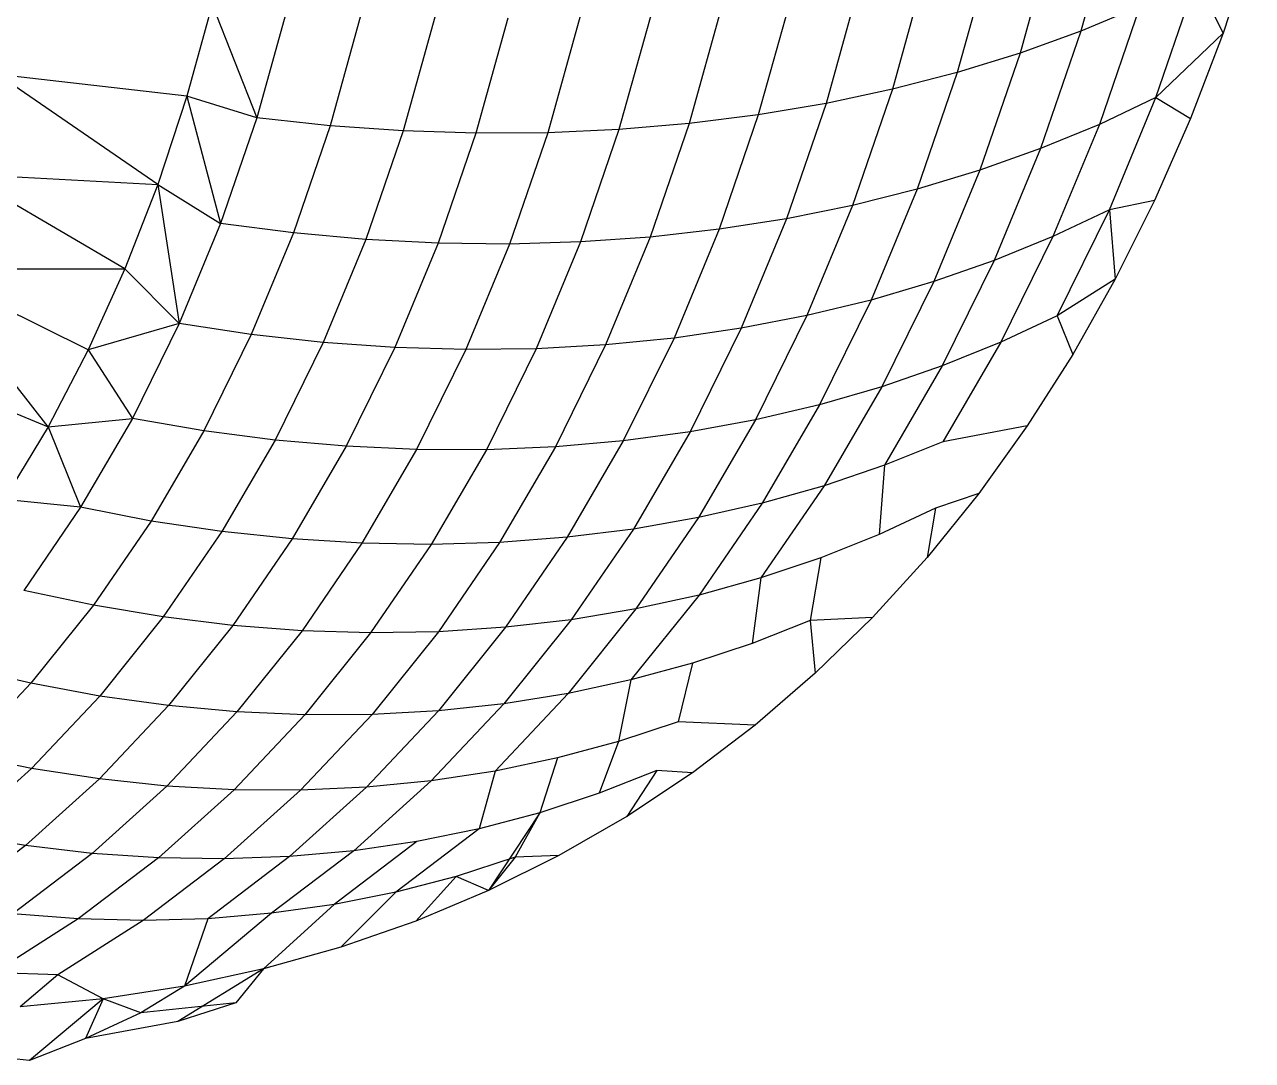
# Model space of a CAD drawing. Header units: inches. Extents: x 17 to 4615, y 5 to 3256.
# Drawn here: x 3235.395 to 3236.285, y 2579.349 to 2580.101 of the extents above; entities that cross this region are included whole.
import ezdxf

# ---------------------------------------------------------------- set-up
doc = ezdxf.new("R2010")
doc.units = ezdxf.units.IN
doc.header["$MEASUREMENT"] = 0

msp = doc.modelspace()

# ---------------------------------------------------------------- linework, layer by layer
for p, q in [((3236.1859, 2580.18565), (3236.16104, 2580.09622)), ((3236.14162, 2580.16935), (3236.11685, 2580.08024)), ((3236.09589, 2580.15483), (3236.07121, 2580.06613)), ((3236.2854, 2580.15907), (3236.2641, 2580.09472)), ((3236.04883, 2580.14214), (3236.02429, 2580.05392)), ((3236.00058, 2580.1313), (3235.97619, 2580.04364)), ((3236.21542, 2580.04795), (3236.24479, 2580.13365)), ((3236.24479, 2580.13365), (3236.2641, 2580.09472)), ((3235.95125, 2580.12233), (3235.92704, 2580.03534)), ((3235.53108, 2580.11554), (3235.51267, 2580.04897)), ((3235.53108, 2580.11554), (3235.56338, 2580.03315)), ((3235.5857, 2580.11333), (3235.56338, 2580.03315)), ((3235.84976, 2580.11011), (3235.82598, 2580.02467)), ((3235.9009, 2580.11527), (3235.87691, 2580.029)), ((3236.20372, 2580.11403), (3236.16104, 2580.09622)), ((3236.20372, 2580.11403), (3236.1744, 2580.02845)), ((3235.63917, 2580.10882), (3235.61653, 2580.02743)), ((3235.69245, 2580.10625), (3235.66949, 2580.02372)), ((3235.7454, 2580.1056), (3235.72216, 2580.02204)), ((3235.79788, 2580.10689), (3235.77436, 2580.02235)), ((3236.16104, 2580.09622), (3236.11685, 2580.08024)), ((3236.16104, 2580.09622), (3236.13178, 2580.01085)), ((3236.21542, 2580.04795), (3236.2641, 2580.09472)), ((3236.2641, 2580.09472), (3236.24039, 2580.03271)), ((3236.11685, 2580.08024), (3236.07121, 2580.06613)), ((3236.11685, 2580.08024), (3236.08769, 2579.99519)), ((3236.07121, 2580.06613), (3236.02429, 2580.05392)), ((3236.07121, 2580.06613), (3236.0422, 2579.98143)), ((3235.4915, 2579.98495), (3235.37536, 2580.06458)), ((3235.51267, 2580.04897), (3235.37536, 2580.06458)), ((3235.51267, 2580.04897), (3235.4915, 2579.98495)), ((3235.56338, 2580.03315), (3235.51267, 2580.04897)), ((3235.51267, 2580.04897), (3235.53714, 2579.95658)), ((3236.02429, 2580.05392), (3235.97619, 2580.04364)), ((3236.02429, 2580.05392), (3235.99544, 2579.96969)), ((3236.21542, 2580.04795), (3236.1744, 2580.02845)), ((3236.18174, 2579.96653), (3236.21542, 2580.04795)), ((3236.21542, 2580.04795), (3236.24039, 2580.03271)), ((3235.97619, 2580.04364), (3235.92704, 2580.03534)), ((3235.97619, 2580.04364), (3235.94754, 2579.95997)), ((3235.56338, 2580.03315), (3235.53714, 2579.95658)), ((3235.61653, 2580.02743), (3235.56338, 2580.03315)), ((3235.92704, 2580.03534), (3235.87691, 2580.029)), ((3235.92704, 2580.03534), (3235.89857, 2579.95231)), ((3236.24039, 2580.03271), (3236.2143, 2579.97312)), ((3235.61653, 2580.02743), (3235.5899, 2579.94971)), ((3235.66949, 2580.02372), (3235.61653, 2580.02743)), ((3235.66949, 2580.02372), (3235.64249, 2579.94497)), ((3235.72216, 2580.02204), (3235.66949, 2580.02372)), ((3235.72216, 2580.02204), (3235.69482, 2579.94226)), ((3235.77436, 2580.02235), (3235.72216, 2580.02204)), ((3235.77436, 2580.02235), (3235.7467, 2579.94164)), ((3235.82598, 2580.02467), (3235.77436, 2580.02235)), ((3235.82598, 2580.02467), (3235.79804, 2579.94312)), ((3235.87691, 2580.029), (3235.82598, 2580.02467)), ((3235.87691, 2580.029), (3235.8487, 2579.94666)), ((3236.1744, 2580.02845), (3236.13178, 2580.01085)), ((3236.1744, 2580.02845), (3236.14076, 2579.94716)), ((3236.13178, 2580.01085), (3236.08769, 2579.99519)), ((3236.13178, 2580.01085), (3236.09822, 2579.92975)), ((3236.08769, 2579.99519), (3236.0422, 2579.98143)), ((3236.08769, 2579.99519), (3236.05425, 2579.91438)), ((3235.35061, 2579.99241), (3235.4915, 2579.98495)), ((3235.46764, 2579.92355), (3235.35061, 2579.99241)), ((3235.4915, 2579.98495), (3235.46764, 2579.92355)), ((3235.4915, 2579.98495), (3235.53714, 2579.95658)), ((3235.4915, 2579.98495), (3235.50704, 2579.88386)), ((3236.0422, 2579.98143), (3235.99544, 2579.96969)), ((3236.0422, 2579.98143), (3236.00891, 2579.90099)), ((3235.99544, 2579.96969), (3235.94754, 2579.95997)), ((3235.99544, 2579.96969), (3235.96232, 2579.88969)), ((3236.2143, 2579.97312), (3236.18174, 2579.96653)), ((3236.2143, 2579.97312), (3236.18586, 2579.91604)), ((3235.94754, 2579.95997), (3235.89857, 2579.95231)), ((3235.94754, 2579.95997), (3235.91463, 2579.88049)), ((3236.18174, 2579.96653), (3236.14076, 2579.94716)), ((3236.14378, 2579.8896), (3236.18174, 2579.96653)), ((3236.18174, 2579.96653), (3236.18586, 2579.91604)), ((3235.53714, 2579.95658), (3235.50704, 2579.88386)), ((3235.5899, 2579.94971), (3235.53714, 2579.95658)), ((3235.5899, 2579.94971), (3235.55935, 2579.87591)), ((3235.64249, 2579.94497), (3235.5899, 2579.94971)), ((3235.89857, 2579.95231), (3235.8487, 2579.94666)), ((3235.89857, 2579.95231), (3235.86592, 2579.8734)), ((3235.64249, 2579.94497), (3235.61153, 2579.87013)), ((3235.69482, 2579.94226), (3235.64249, 2579.94497)), ((3235.69482, 2579.94226), (3235.66345, 2579.86649)), ((3235.7467, 2579.94164), (3235.69482, 2579.94226)), ((3235.7467, 2579.94164), (3235.71498, 2579.86499)), ((3235.79804, 2579.94312), (3235.7467, 2579.94164)), ((3235.79804, 2579.94312), (3235.76597, 2579.86563)), ((3235.8487, 2579.94666), (3235.79804, 2579.94312)), ((3235.8487, 2579.94666), (3235.81631, 2579.86843)), ((3236.14076, 2579.94716), (3236.09822, 2579.92975)), ((3236.14076, 2579.94716), (3236.10286, 2579.87036)), ((3235.41196, 2579.80908), (3235.32224, 2579.9238)), ((3235.44112, 2579.86491), (3235.32224, 2579.9238)), ((3235.32224, 2579.9238), (3235.46764, 2579.92355)), ((3235.46764, 2579.92355), (3235.44112, 2579.86491)), ((3235.46764, 2579.92355), (3235.50704, 2579.88386)), ((3236.09822, 2579.92975), (3236.05425, 2579.91438)), ((3236.09822, 2579.92975), (3236.06042, 2579.85313)), ((3236.05425, 2579.91438), (3236.00891, 2579.90099)), ((3236.05425, 2579.91438), (3236.01659, 2579.83802)), ((3236.18586, 2579.91604), (3236.14378, 2579.8896)), ((3236.18586, 2579.91604), (3236.15513, 2579.86154)), ((3236.00891, 2579.90099), (3235.96232, 2579.88969)), ((3236.00891, 2579.90099), (3235.9714, 2579.82499)), ((3235.96232, 2579.88969), (3235.91463, 2579.88049)), ((3235.96232, 2579.88969), (3235.92505, 2579.8141)), ((3236.14378, 2579.8896), (3236.10286, 2579.87036)), ((3236.14378, 2579.8896), (3236.15513, 2579.86154)), ((3235.50704, 2579.88386), (3235.44112, 2579.86491)), ((3235.50704, 2579.88386), (3235.47314, 2579.81512)), ((3235.55935, 2579.87591), (3235.50704, 2579.88386)), ((3235.91463, 2579.88049), (3235.86592, 2579.8734)), ((3235.91463, 2579.88049), (3235.8776, 2579.80537)), ((3235.55935, 2579.87591), (3235.52495, 2579.80616)), ((3235.61153, 2579.87013), (3235.55935, 2579.87591)), ((3235.61153, 2579.87013), (3235.57665, 2579.79941)), ((3235.66345, 2579.86649), (3235.61153, 2579.87013)), ((3235.86592, 2579.8734), (3235.81631, 2579.86843)), ((3235.86592, 2579.8734), (3235.82917, 2579.79884)), ((3236.10286, 2579.87036), (3236.06042, 2579.85313)), ((3236.10286, 2579.87036), (3236.06083, 2579.7982)), ((3235.44112, 2579.86491), (3235.41196, 2579.80908)), ((3235.44112, 2579.86491), (3235.47314, 2579.81512)), ((3235.66345, 2579.86649), (3235.62814, 2579.79488)), ((3235.71498, 2579.86499), (3235.66345, 2579.86649)), ((3235.71498, 2579.86499), (3235.67924, 2579.79253)), ((3235.76597, 2579.86563), (3235.71498, 2579.86499)), ((3235.76597, 2579.86563), (3235.72987, 2579.79241)), ((3235.81631, 2579.86843), (3235.76597, 2579.86563)), ((3235.81631, 2579.86843), (3235.77987, 2579.79452)), ((3236.15513, 2579.86154), (3236.12211, 2579.80969)), ((3235.29028, 2579.859), (3235.41196, 2579.80908)), ((3236.06042, 2579.85313), (3236.01659, 2579.83802)), ((3236.06042, 2579.85313), (3236.01849, 2579.78116)), ((3236.01659, 2579.83802), (3235.9714, 2579.82499)), ((3236.01659, 2579.83802), (3235.97481, 2579.76628)), ((3235.9714, 2579.82499), (3235.92505, 2579.8141)), ((3235.9714, 2579.82499), (3235.92982, 2579.75356)), ((3235.41196, 2579.80908), (3235.38022, 2579.75622)), ((3235.41196, 2579.80908), (3235.47314, 2579.81512)), ((3235.41196, 2579.80908), (3235.43553, 2579.75057)), ((3235.47314, 2579.81512), (3235.43553, 2579.75057)), ((3235.52495, 2579.80616), (3235.47314, 2579.81512)), ((3235.92505, 2579.8141), (3235.8776, 2579.80537)), ((3235.92505, 2579.8141), (3235.88368, 2579.74307)), ((3236.12211, 2579.80969), (3236.06083, 2579.7982)), ((3236.12211, 2579.80969), (3236.08689, 2579.76055)), ((3235.52495, 2579.80616), (3235.48678, 2579.74064)), ((3235.57665, 2579.79941), (3235.52495, 2579.80616)), ((3235.57665, 2579.79941), (3235.53796, 2579.73299)), ((3235.62814, 2579.79488), (3235.57665, 2579.79941)), ((3235.82917, 2579.79884), (3235.77987, 2579.79452)), ((3235.82917, 2579.79884), (3235.78837, 2579.72883)), ((3235.8776, 2579.80537), (3235.82917, 2579.79884)), ((3235.8776, 2579.80537), (3235.83649, 2579.73484)), ((3236.06083, 2579.7982), (3236.01849, 2579.78116)), ((3235.62814, 2579.79488), (3235.58895, 2579.7276)), ((3235.67924, 2579.79253), (3235.62814, 2579.79488)), ((3235.67924, 2579.79253), (3235.6396, 2579.7245)), ((3235.72987, 2579.79241), (3235.67924, 2579.79253)), ((3235.72987, 2579.79241), (3235.68979, 2579.72365)), ((3235.77987, 2579.79452), (3235.72987, 2579.79241)), ((3235.77987, 2579.79452), (3235.73943, 2579.72509)), ((3236.01849, 2579.78116), (3235.97481, 2579.76628)), ((3236.01849, 2579.78116), (3236.01476, 2579.73086)), ((3235.97481, 2579.76628), (3235.929, 2579.69937)), ((3235.97481, 2579.76628), (3235.92982, 2579.75356)), ((3235.43553, 2579.75057), (3235.38022, 2579.75622)), ((3235.92982, 2579.75356), (3235.88368, 2579.74307)), ((3235.92982, 2579.75356), (3235.88422, 2579.68695)), ((3236.08689, 2579.76055), (3236.0495, 2579.71419)), ((3236.08689, 2579.76055), (3236.05554, 2579.7499)), ((3235.43553, 2579.75057), (3235.39431, 2579.69032)), ((3235.48678, 2579.74064), (3235.43553, 2579.75057)), ((3236.05554, 2579.7499), (3236.01476, 2579.73086)), ((3236.05554, 2579.7499), (3236.0495, 2579.71419)), ((3235.48678, 2579.74064), (3235.44494, 2579.67953)), ((3235.53796, 2579.73299), (3235.48678, 2579.74064)), ((3235.88368, 2579.74307), (3235.83649, 2579.73484)), ((3235.88368, 2579.74307), (3235.83832, 2579.67682)), ((3235.53796, 2579.73299), (3235.49556, 2579.67104)), ((3235.58895, 2579.7276), (3235.53796, 2579.73299)), ((3235.58895, 2579.7276), (3235.54599, 2579.66487)), ((3235.6396, 2579.7245), (3235.58895, 2579.7276)), ((3235.78837, 2579.72883), (3235.73943, 2579.72509)), ((3235.78837, 2579.72883), (3235.74366, 2579.6635)), ((3235.83649, 2579.73484), (3235.78837, 2579.72883)), ((3235.83649, 2579.73484), (3235.79143, 2579.66901)), ((3236.01476, 2579.73086), (3235.97252, 2579.71401)), ((3235.6396, 2579.7245), (3235.59616, 2579.66099)), ((3235.68979, 2579.72365), (3235.6396, 2579.7245)), ((3235.68979, 2579.72365), (3235.64588, 2579.6595)), ((3235.73943, 2579.72509), (3235.68979, 2579.72365)), ((3235.73943, 2579.72509), (3235.69508, 2579.66032)), ((3235.97252, 2579.71401), (3235.929, 2579.69937)), ((3235.97252, 2579.71401), (3235.96473, 2579.66854)), ((3236.0495, 2579.71419), (3236.00999, 2579.6707)), ((3235.929, 2579.69937), (3235.88422, 2579.68695)), ((3235.929, 2579.69937), (3235.92263, 2579.65184)), ((3235.44494, 2579.67953), (3235.39431, 2579.69032)), ((3235.88422, 2579.68695), (3235.83472, 2579.62528)), ((3235.88422, 2579.68695), (3235.83832, 2579.67682)), ((3235.44494, 2579.67953), (3235.39953, 2579.62292)), ((3235.49556, 2579.67104), (3235.44494, 2579.67953)), ((3235.83832, 2579.67682), (3235.7891, 2579.61548)), ((3235.83832, 2579.67682), (3235.79143, 2579.66901)), ((3235.49556, 2579.67104), (3235.44951, 2579.61365)), ((3235.54599, 2579.66487), (3235.49556, 2579.67104)), ((3235.54599, 2579.66487), (3235.49938, 2579.60676)), ((3235.59616, 2579.66099), (3235.54599, 2579.66487)), ((3235.79143, 2579.66901), (3235.74253, 2579.60806)), ((3235.79143, 2579.66901), (3235.74366, 2579.6635)), ((3235.96473, 2579.66854), (3235.92263, 2579.65184)), ((3236.00999, 2579.6707), (3235.96473, 2579.66854)), ((3235.96473, 2579.66854), (3235.96838, 2579.63011)), ((3236.00999, 2579.6707), (3235.96838, 2579.63011)), ((3235.59616, 2579.66099), (3235.54899, 2579.60221)), ((3235.64588, 2579.6595), (3235.59616, 2579.66099)), ((3235.64588, 2579.6595), (3235.59821, 2579.60008)), ((3235.69508, 2579.66032), (3235.64588, 2579.6595)), ((3235.69508, 2579.66032), (3235.64696, 2579.60035)), ((3235.74366, 2579.6635), (3235.69508, 2579.66032)), ((3235.74366, 2579.6635), (3235.69512, 2579.60301)), ((3235.92263, 2579.65184), (3235.87928, 2579.63742)), ((3235.87928, 2579.63742), (3235.83472, 2579.62528)), ((3235.87928, 2579.63742), (3235.86894, 2579.5948)), ((3235.39953, 2579.62292), (3235.34956, 2579.63456)), ((3235.96838, 2579.63011), (3235.92477, 2579.5925)), ((3235.39953, 2579.62292), (3235.35066, 2579.57101)), ((3235.44951, 2579.61365), (3235.39953, 2579.62292)), ((3235.83472, 2579.62528), (3235.7891, 2579.61548)), ((3235.83472, 2579.62528), (3235.82576, 2579.58059)), ((3235.44951, 2579.61365), (3235.39996, 2579.56103)), ((3235.49938, 2579.60676), (3235.44951, 2579.61365)), ((3235.7891, 2579.61548), (3235.73612, 2579.55921)), ((3235.7891, 2579.61548), (3235.74253, 2579.60806)), ((3235.49938, 2579.60676), (3235.44919, 2579.55346)), ((3235.54899, 2579.60221), (3235.49821, 2579.54831)), ((3235.54899, 2579.60221), (3235.49938, 2579.60676)), ((3235.59821, 2579.60008), (3235.54899, 2579.60221)), ((3235.69512, 2579.60301), (3235.64288, 2579.54751)), ((3235.69512, 2579.60301), (3235.64696, 2579.60035)), ((3235.74253, 2579.60806), (3235.6899, 2579.55215)), ((3235.74253, 2579.60806), (3235.69512, 2579.60301)), ((3235.59821, 2579.60008), (3235.54692, 2579.54558)), ((3235.64696, 2579.60035), (3235.59517, 2579.54533)), ((3235.64696, 2579.60035), (3235.59821, 2579.60008)), ((3235.86894, 2579.5948), (3235.82576, 2579.58059)), ((3235.92477, 2579.5925), (3235.86894, 2579.5948)), ((3235.92477, 2579.5925), (3235.87922, 2579.55787)), ((3235.82576, 2579.58059), (3235.78144, 2579.5687)), ((3235.82576, 2579.58059), (3235.81157, 2579.54304)), ((3235.39996, 2579.56103), (3235.35066, 2579.57101)), ((3235.78144, 2579.5687), (3235.73612, 2579.55921)), ((3235.78144, 2579.5687), (3235.7686, 2579.52899)), ((3235.39996, 2579.56103), (3235.34701, 2579.51326)), ((3235.44919, 2579.55346), (3235.39996, 2579.56103)), ((3235.73612, 2579.55921), (3235.6899, 2579.55215)), ((3235.73612, 2579.55921), (3235.72454, 2579.51733)), ((3235.85339, 2579.55948), (3235.81157, 2579.54304)), ((3235.85339, 2579.55948), (3235.83174, 2579.52633)), ((3235.87922, 2579.55787), (3235.83174, 2579.52633)), ((3235.87922, 2579.55787), (3235.85339, 2579.55948)), ((3235.44919, 2579.55346), (3235.39558, 2579.50507)), ((3235.49821, 2579.54831), (3235.44919, 2579.55346)), ((3235.6899, 2579.55215), (3235.63365, 2579.50141)), ((3235.6899, 2579.55215), (3235.64288, 2579.54751)), ((3235.49821, 2579.54831), (3235.44399, 2579.49935)), ((3235.54692, 2579.54558), (3235.49209, 2579.49613)), ((3235.54692, 2579.54558), (3235.49821, 2579.54831)), ((3235.59517, 2579.54533), (3235.53982, 2579.49538)), ((3235.59517, 2579.54533), (3235.54692, 2579.54558)), ((3235.64288, 2579.54751), (3235.58706, 2579.49716)), ((3235.64288, 2579.54751), (3235.59517, 2579.54533)), ((3235.81157, 2579.54304), (3235.7686, 2579.52899)), ((3235.7686, 2579.52899), (3235.72454, 2579.51733)), ((3235.7686, 2579.52899), (3235.73138, 2579.47254)), ((3235.7686, 2579.52899), (3235.75065, 2579.49668)), ((3235.83174, 2579.52633), (3235.78246, 2579.49785)), ((3235.39558, 2579.50507), (3235.34701, 2579.51326)), ((3235.72454, 2579.51733), (3235.66409, 2579.47135)), ((3235.72454, 2579.51733), (3235.67952, 2579.50814)), ((3235.39558, 2579.50507), (3235.33866, 2579.46174)), ((3235.44399, 2579.49935), (3235.39558, 2579.50507)), ((3235.67952, 2579.50814), (3235.61942, 2579.46238)), ((3235.67952, 2579.50814), (3235.63365, 2579.50141)), ((3235.44399, 2579.49935), (3235.38639, 2579.45551)), ((3235.49209, 2579.49613), (3235.43389, 2579.45184)), ((3235.49209, 2579.49613), (3235.44399, 2579.49935)), ((3235.53982, 2579.49538), (3235.48106, 2579.45067)), ((3235.53982, 2579.49538), (3235.49209, 2579.49613)), ((3235.58706, 2579.49716), (3235.5278, 2579.45204)), ((3235.58706, 2579.49716), (3235.53982, 2579.49538)), ((3235.63365, 2579.50141), (3235.57396, 2579.45596)), ((3235.63365, 2579.50141), (3235.58706, 2579.49716)), ((3235.75065, 2579.49668), (3235.7079, 2579.48278)), ((3235.78246, 2579.49785), (3235.73138, 2579.47254)), ((3235.75065, 2579.49668), (3235.73138, 2579.47254)), ((3235.78246, 2579.49785), (3235.75065, 2579.49668)), ((3235.7079, 2579.48278), (3235.66409, 2579.47135)), ((3235.7079, 2579.48278), (3235.67862, 2579.45038)), ((3235.73138, 2579.47254), (3235.7079, 2579.48278)), ((3235.66409, 2579.47135), (3235.61942, 2579.46238)), ((3235.66409, 2579.47135), (3235.62424, 2579.43142)), ((3235.73138, 2579.47254), (3235.67862, 2579.45038)), ((3235.61942, 2579.46238), (3235.56828, 2579.41571)), ((3235.61942, 2579.46238), (3235.57396, 2579.45596)), ((3235.43389, 2579.45184), (3235.37245, 2579.41278)), ((3235.43389, 2579.45184), (3235.38639, 2579.45551)), ((3235.48106, 2579.45067), (3235.41904, 2579.41125)), ((3235.48106, 2579.45067), (3235.43389, 2579.45184)), ((3235.5278, 2579.45204), (3235.48106, 2579.45067)), ((3235.57396, 2579.45596), (3235.51086, 2579.40321)), ((3235.5278, 2579.45204), (3235.51086, 2579.40321)), ((3235.57396, 2579.45596), (3235.5278, 2579.45204)), ((3235.67862, 2579.45038), (3235.62424, 2579.43142)), ((3235.62424, 2579.43142), (3235.56828, 2579.41571)), ((3235.56828, 2579.41571), (3235.50616, 2579.37745)), ((3235.56828, 2579.41571), (3235.51086, 2579.40321)), ((3235.56828, 2579.41571), (3235.54819, 2579.39098)), ((3235.41904, 2579.41125), (3235.37245, 2579.41278)), ((3235.41904, 2579.41125), (3235.39185, 2579.38807)), ((3235.45201, 2579.394), (3235.41904, 2579.41125)), ((3235.51086, 2579.40321), (3235.45201, 2579.394)), ((3235.51086, 2579.40321), (3235.47916, 2579.38364)), ((3235.45201, 2579.394), (3235.39185, 2579.38807)), ((3235.45201, 2579.394), (3235.39843, 2579.34919)), ((3235.45201, 2579.394), (3235.43922, 2579.36514)), ((3235.47916, 2579.38364), (3235.45201, 2579.394)), ((3235.54819, 2579.39098), (3235.47916, 2579.38364)), ((3235.54819, 2579.39098), (3235.50616, 2579.37745)), ((3235.47916, 2579.38364), (3235.43922, 2579.36514)), ((3235.50616, 2579.37745), (3235.43922, 2579.36514)), ((3235.43922, 2579.36514), (3235.39843, 2579.34919)), ((3235.39843, 2579.34919), (3235.36024, 2579.353))]:
    msp.add_line(p, q)

doc.saveas('drawing.dxf')
